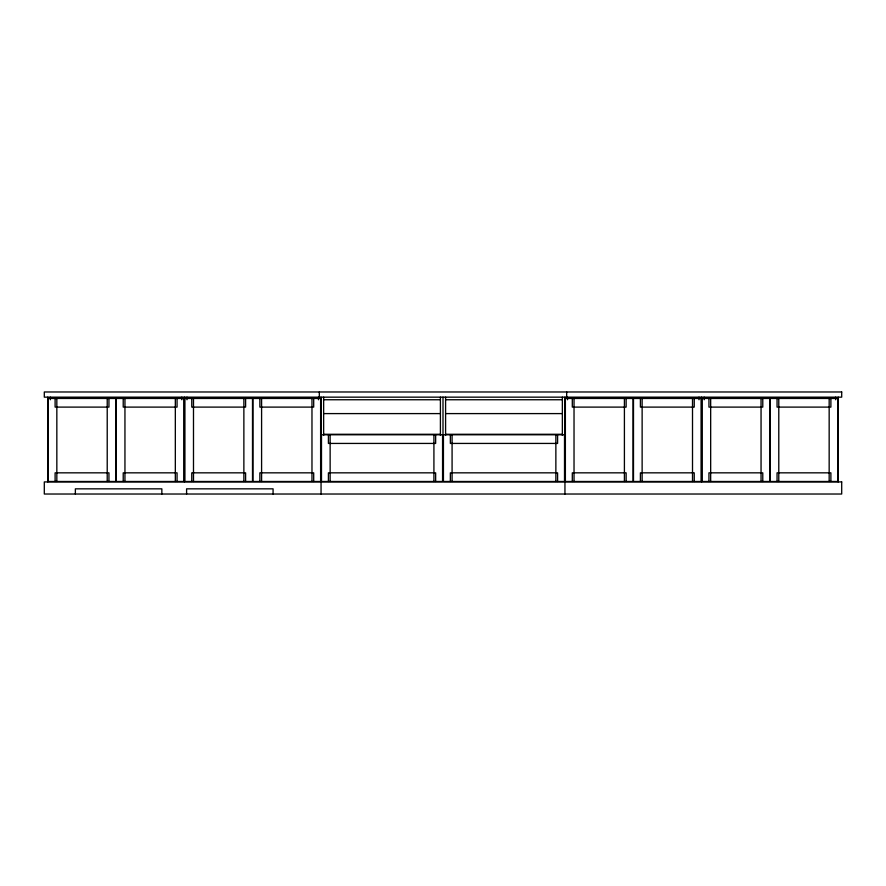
<?xml version="1.0" encoding="UTF-8"?>
<svg xmlns="http://www.w3.org/2000/svg" width="886" height="886" viewBox="0 0 886 886"><rect width="100%" height="100%" fill="white"/><g stroke="black" fill="none" stroke-linecap="round" stroke-linejoin="round"><path stroke-width="1.33" d="M323.645 399.752L440.408 399.752M445.592 399.752L562.355 399.752M323.645 413.596L440.408 413.596M445.592 413.596L562.355 413.596M323.645 434.284L440.408 434.284M445.592 434.284L562.355 434.284M838.245 397.161L838.245 481.918M835.642 397.161L835.642 399.752M830.891 398.456L830.891 407.106L777.055 407.106L777.055 398.456M830.891 481.486L830.891 472.836L777.055 472.836L777.055 481.486M829.163 398.456L829.163 481.486M778.783 398.456L778.783 481.486M762.78 398.456L762.78 407.106L708.944 407.106L708.944 398.456M762.78 481.486L762.78 472.836L708.944 472.836L708.944 481.486M761.052 398.456L761.052 481.486M710.672 398.456L710.672 481.486M704.193 397.161L704.193 399.752M701.59 397.161L701.59 481.918M698.999 397.161L698.999 399.752M694.236 398.456L694.236 407.106L640.401 407.106L640.401 398.456M694.236 481.486L694.236 472.836L640.401 472.836L640.401 481.486M692.509 398.456L692.509 481.486M642.128 398.456L642.128 481.486M626.136 398.456L626.136 407.106L572.301 407.106L572.301 398.456M626.136 481.486L626.136 472.836L572.301 472.836L572.301 481.486M624.408 398.456L624.408 481.486M574.028 398.456L574.028 481.486M567.538 397.161L567.538 399.752M566.675 391.977L566.675 397.161M564.947 397.161L564.947 494.023M562.355 397.161L562.355 435.436M557.593 434.782L557.593 443.432L450.354 443.432L450.354 434.782M557.593 481.486L557.593 472.836L450.354 472.836L450.354 481.486M555.865 434.782L555.865 481.486M452.081 434.782L452.081 481.486M445.592 397.161L445.592 435.436M443 397.161L443 435.436M440.408 397.161L440.408 435.436M435.646 434.782L435.646 443.432L328.407 443.432L328.407 434.782M435.646 481.486L435.646 472.836L328.407 472.836L328.407 481.486M433.918 434.782L433.918 481.486M330.135 434.782L330.135 481.486M323.645 397.161L323.645 435.436M321.053 397.161L321.053 494.023M319.325 391.977L319.325 397.161M318.462 397.161L318.462 399.752M313.699 398.456L313.699 407.106L259.864 407.106L259.864 398.456M313.699 481.486L313.699 472.836L259.864 472.836L259.864 481.486M311.972 398.456L311.972 481.486M273.076 494.023L273.076 488.839L186.592 488.839L186.592 494.023M261.591 398.456L261.591 481.486M245.599 398.456L245.599 407.106L191.764 407.106L191.764 398.456M245.599 481.486L245.599 472.836L191.764 472.836L191.764 481.486M243.871 398.456L243.871 481.486M193.491 398.456L193.491 481.486M187.001 397.161L187.001 399.752M184.41 397.161L184.41 481.918M181.807 397.161L181.807 399.752M177.056 398.456L177.056 407.106L123.22 407.106L123.22 398.456M177.056 481.486L177.056 472.836L123.22 472.836L123.22 481.486M175.328 398.456L175.328 481.486M161.85 494.023L161.85 488.839L75.365 488.839L75.365 494.023M124.948 398.456L124.948 481.486M108.945 398.456L108.945 407.106L55.109 407.106L55.109 398.456M108.945 481.486L108.945 472.836L55.109 472.836L55.109 481.486M107.217 398.456L107.217 481.486M56.837 398.456L56.837 481.486M50.358 397.161L50.358 399.752M47.755 397.161L47.755 481.918M841.7 391.977L44.3 391.977L44.3 397.161L841.7 397.161L841.7 391.977M115.867 398.456L48.187 398.456L48.187 481.486L115.867 481.486L115.867 398.456M183.978 398.456L116.299 398.456L116.299 481.486L183.978 481.486L183.978 398.456M252.51 398.456L184.842 398.456L184.842 481.486L252.51 481.486L252.51 398.456M320.621 398.456L252.942 398.456L252.942 481.486L320.621 481.486L320.621 398.456M633.058 398.456L565.379 398.456L565.379 481.486L633.058 481.486L633.058 398.456M701.158 398.456L633.49 398.456L633.49 481.486L701.158 481.486L701.158 398.456M769.701 398.456L702.022 398.456L702.022 481.486L769.701 481.486L769.701 398.456M837.813 398.456L770.133 398.456L770.133 481.486L837.813 481.486L837.813 398.456M442.568 434.782L321.485 434.782L321.485 481.486L442.568 481.486L442.568 434.782M564.515 434.782L443.432 434.782L443.432 481.486L564.515 481.486L564.515 434.782M841.7 481.918L44.3 481.918L44.3 494.023L841.7 494.023L841.7 481.918"/></g></svg>
